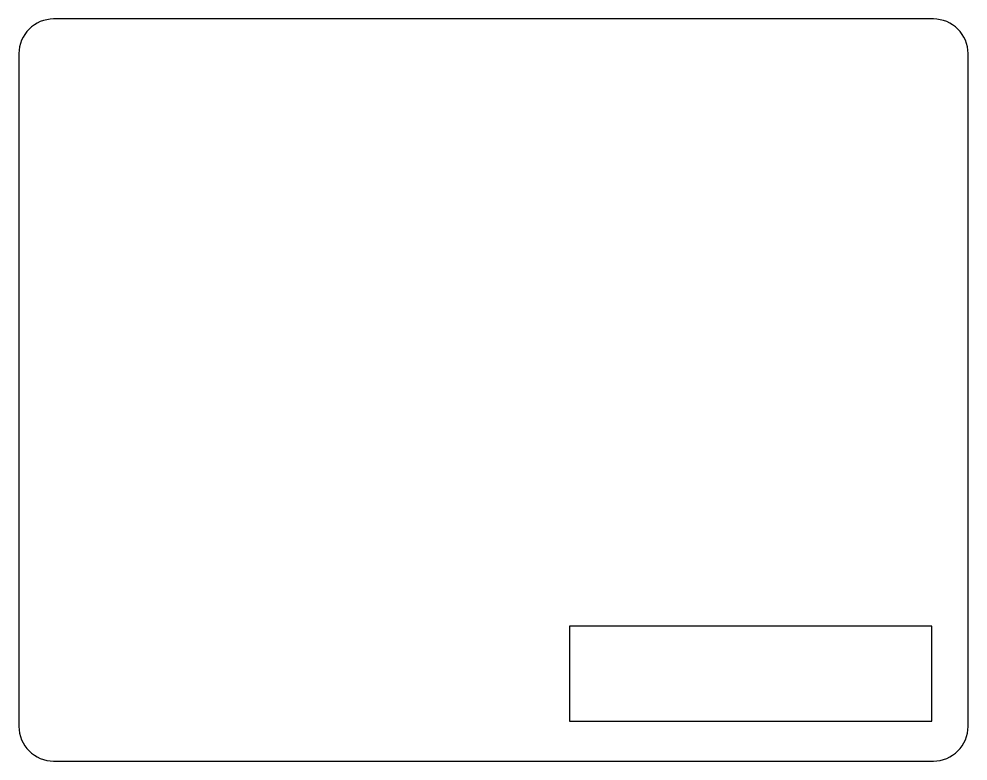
# Model space of a CAD drawing. Extents: x 21.566 to 21.841, y 28.391 to 28.606.
import ezdxf

# ---------------------------------------------------------------- set-up
doc = ezdxf.new("R2010")
doc.units = 0
doc.header["$MEASUREMENT"] = 0
doc.layers.add('E-ESCRITORIO', color=1, linetype='CONTINUOUS')

msp = doc.modelspace()

# ---------------------------------------------------------------- linework, layer by layer
at = {"layer": 'E-ESCRITORIO'}
msp.add_lwpolyline([(21.84139, 28.40093), (21.84139, 28.59593, 0.414214), (21.83139, 28.60593), (21.57639, 28.60593, 0.414214), (21.56639, 28.59593), (21.56639, 28.40093, 0.414214), (21.57639, 28.39093), (21.83139, 28.39093, 0.414214)], format="xyb", close=True, dxfattribs=at)
msp.add_lwpolyline([(21.72591, 28.40246), (21.83091, 28.40246), (21.83091, 28.43), (21.72591, 28.43), (21.72591, 28.40246)], dxfattribs=at)

doc.saveas('drawing.dxf')
